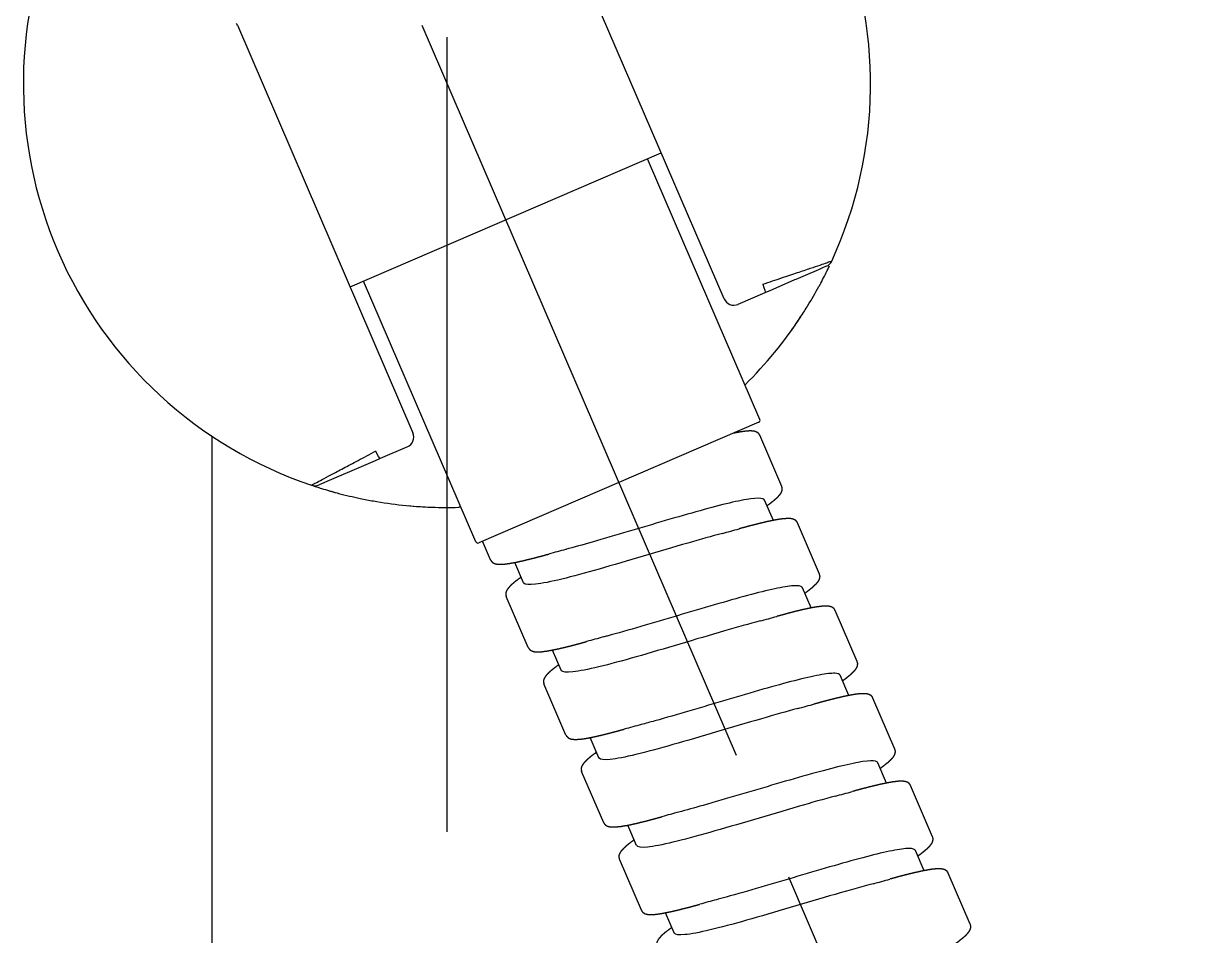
# Model space of a CAD drawing. Header units: millimetres. Extents: x 12827 to 13247, y 6457 to 7051.
# Drawn here: x 13137.41 to 13148.45, y 6680.03 to 6688.65 of the extents above; entities that cross this region are included whole.
import ezdxf

# ---------------------------------------------------------------- set-up
doc = ezdxf.new("R2010")
doc.units = ezdxf.units.MM
doc.header["$LTSCALE"] = 10
doc.linetypes.add('CENTER2', pattern=[1.125, 0.75, -0.125, 0.125, -0.125])
doc.layers.add('AM_VIS', color=7, linetype='Continuous', lineweight=30)
doc.layers.add('CENTER', color=1, linetype='CENTER2')
doc.layers.add('DWG', color=7, linetype='Continuous')

# ---------------------------------------------------------------- blocks, each defined once
blk = doc.blocks.new('A$C42C36E3C')
at = {"layer": 'AM_VIS'}
for p, q in [((231.268, 186.222), (229.611, 190.071)), ((226.672, 188.805), (228.329, 184.957)), ((227.736, 186.334), (230.675, 187.6)), ((231.606, 185.083), (230.546, 187.545)), ((232.137, 186.488), (232.056, 186.453)), ((232.166, 186.5), (232.137, 186.488)), ((232.192, 186.511), (232.166, 186.5)), ((232.233, 186.529), (232.192, 186.511)), ((228.924, 183.928), (227.864, 186.39)), ((231.934, 186.4), (231.813, 186.348)), ((231.947, 186.406), (231.934, 186.4)), ((232.056, 186.453), (231.947, 186.406)), ((231.654, 186.279), (231.399, 186.17)), ((231.705, 186.302), (231.654, 186.279)), ((231.813, 186.348), (231.705, 186.302)), ((231.596, 185.057), (228.951, 183.918)), ((231.377, 184.957), (231.375, 184.962)), ((231.813, 184.451), (231.605, 184.934)), ((228.277, 184.825), (228.022, 184.716)), ((228.022, 184.716), (227.972, 184.694)), ((227.863, 184.647), (227.539, 184.507)), ((227.972, 184.694), (227.863, 184.647)), ((227.539, 184.507), (227.443, 184.466)), ((231.733, 184.131), (231.651, 184.322)), ((232.169, 183.624), (231.961, 184.108)), ((229.063, 183.757), (228.987, 183.933)), ((229.373, 183.542), (229.291, 183.734)), ((229.419, 182.93), (229.211, 183.413)), ((232.089, 183.304), (232.007, 183.495)), ((232.525, 182.798), (232.317, 183.281)), ((229.729, 182.716), (229.647, 182.907)), ((232.445, 182.477), (232.363, 182.669)), ((229.775, 182.104), (229.567, 182.587)), ((232.881, 181.971), (232.673, 182.454)), ((230.085, 181.889), (230.003, 182.081)), ((232.801, 181.651), (232.719, 181.842)), ((230.131, 181.277), (229.923, 181.76)), ((233.237, 181.145), (233.029, 181.628)), ((230.441, 181.063), (230.359, 181.254)), ((233.157, 180.824), (233.075, 181.015)), ((230.487, 180.45), (230.279, 180.934)), ((233.593, 180.318), (233.385, 180.801)), ((230.797, 180.236), (230.715, 180.427))]:
    blk.add_line(p, q, dxfattribs=at)
for centre, radius, start, end in [((228.651, 188.253), 4, 335.2619, 71.3381), ((228.651, 188.253), 4, 155.2619, 251.3381), ((226.58, 188.765), 0.1, 23.3, 34.522), ((228.652, 188.253), 4, 331.6345, 333.8174), ((232.194, 186.621), 0.1, 293.3, 335.2619), ((228.651, 188.253), 4, 328.4279, 331.4034), ((231.36, 186.262), 0.1, 203.3, 293.3), ((228.652, 188.253), 4, 314.7074, 326.5994), ((231.588, 185.075), 0.02, 293.3, 23.3), ((228.237, 184.917), 0.1, 293.3, 23.3), ((227.404, 184.558), 0.1, 251.3356, 293.2967), ((228.662, 188.286), 4.035, 251.3693, 252.0642), ((228.651, 188.253), 4, 252.7825, 254.9738), ((228.651, 188.253), 4, 255.1883, 258.172), ((228.652, 188.254), 4.001, 258.1721, 259.9991), ((228.651, 188.253), 4, 259.9992, 267.9265), ((228.651, 188.256), 4.003, 267.9281, 271.5879), ((227.413, 198.433), 14.927, 284.9011, 285.5336), ((228.943, 183.936), 0.02, 203.3, 293.3), ((233.611, 169.431), 14.927, 104.9011, 105.5336), ((227.769, 197.606), 14.927, 284.9011, 285.5336), ((233.967, 168.605), 14.927, 104.9011, 105.5336), ((228.125, 196.78), 14.927, 284.9011, 285.5336), ((234.323, 167.778), 14.927, 104.9011, 105.5336), ((228.481, 195.953), 14.927, 284.9011, 285.5336), ((234.679, 166.952), 14.927, 104.9011, 105.5336), ((228.837, 195.126), 14.927, 284.9011, 285.5336), ((235.035, 166.125), 14.927, 104.9011, 105.5336)]:
    blk.add_arc(centre, radius, start, end, dxfattribs=at)
at = {"layer": 'AM_VIS', "extrusion": (0, 0, -1)}
for centre, ratio, start_param, end_param in [((231.614, 186.371), 0.125624, 1.753058, 3.141614), ((227.983, 184.807), 0.125632, 3.141593, 4.530132)]:
    blk.add_ellipse(centre, major_axis=(-0.0396, 0.0918), ratio=ratio, start_param=start_param, end_param=end_param, dxfattribs=at)
at = {"layer": 'AM_VIS'}
for points in [[(231.633, 186.36), (231.696, 186.381), (231.815, 186.421), (231.965, 186.471), (232.087, 186.512), (232.18, 186.543), (232.242, 186.565), (232.277, 186.577), (232.284, 186.579), (232.284, 186.579)], [(232.163, 186.338), (232.166, 186.343), (232.169, 186.348), (232.171, 186.353)], [(231.991, 186.051), (232.015, 186.088), (232.038, 186.124), (232.059, 186.159)], [(231.903, 185.924), (231.935, 185.967), (231.964, 186.01), (231.991, 186.051)], [(227.372, 184.463), (227.372, 184.463), (227.378, 184.467), (227.411, 184.484), (227.469, 184.515), (227.555, 184.56), (227.669, 184.621), (227.809, 184.695), (227.92, 184.754), (227.979, 184.786)], [(227.42, 184.447), (227.433, 184.443), (227.449, 184.438), (227.467, 184.432)], [(227.534, 184.412), (227.558, 184.405), (227.585, 184.397), (227.614, 184.39)], [(227.614, 184.39), (227.619, 184.388), (227.624, 184.387), (227.629, 184.386)], [(228.284, 184.27), (228.354, 184.263), (228.429, 184.258), (228.507, 184.255)]]:
    blk.add_open_spline(points, degree=3, dxfattribs=at)
for points, degree, knots in [([(232.241, 186.488), (232.242, 186.491), (232.244, 186.494), (232.252, 186.51), (232.258, 186.523), (232.263, 186.533)], 3, [18.0823706, 18.0823706, 18.0823706, 18.0823706, 18.240362, 18.240362, 19.0352989, 19.0352989, 19.0352989, 19.0352989]), ([(226.421, 184.932), (226.421, 184.932), (226.422, 184.932), (226.431, 184.926), (226.45, 184.913), (226.451, 184.912)], 3, [0.49952142, 0.49952142, 0.49952142, 0.49952142, 0.5, 0.55, 0.55478142, 0.55478142, 0.55478142, 0.55478142]), ([(231.605, 184.934), (231.602, 184.94), (231.598, 184.946), (231.594, 184.951), (231.589, 184.955), (231.584, 184.959), (231.579, 184.962), (231.573, 184.965), (231.565, 184.968), (231.558, 184.971), (231.549, 184.972), (231.541, 184.973), (231.533, 184.974), (231.521, 184.975), (231.509, 184.975), (231.495, 184.974), (231.481, 184.973), (231.467, 184.972), (231.451, 184.97), (231.434, 184.967), (231.417, 184.965), (231.399, 184.961), (231.38, 184.958), (231.36, 184.954), (231.353, 184.952)], 1, [0, 0, 0.098664, 0.197327, 0.295991, 0.394654, 0.493318, 0.591982, 0.690645, 0.844485, 0.998324, 1.152163, 1.306003, 1.459842, 1.661125, 1.862408, 2.06369, 2.264973, 2.466256, 2.667538, 2.868821, 3.070104, 3.271386, 3.472669, 3.673952, 3.73573, 3.73573]), ([(227.42, 184.447), (227.42, 184.447), (227.406, 184.452), (227.386, 184.458), (227.375, 184.462), (227.373, 184.463)], 3, [0.8746327, 0.8746327, 0.8746327, 0.8746327, 0.875, 0.9375, 0.9784743, 0.9784743, 0.9784743, 0.9784743]), ([(231.673, 184.27), (231.675, 184.271), (231.689, 184.281), (231.702, 184.29), (231.714, 184.3), (231.725, 184.309), (231.736, 184.317), (231.747, 184.326), (231.756, 184.334), (231.765, 184.342), (231.773, 184.35), (231.781, 184.358), (231.788, 184.366), (231.8, 184.38), (231.81, 184.396), (231.816, 184.413), (231.818, 184.431), (231.813, 184.451)], 1, [2.573214, 2.573214, 2.59707, 2.768816, 2.940562, 3.112308, 3.284054, 3.4558, 3.627546, 3.799292, 3.971038, 4.142784, 4.31453, 4.486276, 4.80182, 5.117364, 5.432907, 5.748451, 6.063995, 6.063995]), ([(231.651, 184.322), (231.648, 184.328), (231.629, 184.342), (231.537, 184.341), (231.331, 184.3), (231.049, 184.226), (230.717, 184.13), (230.362, 184.025), (230.037, 183.929), (229.85, 183.877), (229.772, 183.856)], 3, [82.174721, 82.174721, 82.174721, 82.174721, 82.310341, 82.614069, 82.917798, 83.221526, 83.525254, 83.828982, 84.13271, 84.378013, 84.378013, 84.378013, 84.378013]), ([(228.784, 184.255), (228.777, 184.255), (228.77, 184.255), (228.763, 184.254), (228.762, 184.254)], 3, [0.245550305, 0.245550305, 0.245550305, 0.245550305, 0.25, 0.250298375, 0.250298375, 0.250298375, 0.250298375]), ([(231.961, 184.108), (231.958, 184.114), (231.954, 184.119), (231.95, 184.124), (231.945, 184.129), (231.94, 184.133), (231.935, 184.136), (231.929, 184.138), (231.921, 184.142), (231.913, 184.144), (231.905, 184.146), (231.897, 184.147), (231.889, 184.147), (231.877, 184.148), (231.865, 184.148), (231.851, 184.147), (231.837, 184.146), (231.823, 184.145), (231.807, 184.143), (231.79, 184.141), (231.773, 184.138), (231.755, 184.135), (231.736, 184.131), (231.716, 184.127), (231.697, 184.123), (231.677, 184.119), (231.656, 184.114), (231.634, 184.109), (231.612, 184.104), (231.589, 184.098), (231.566, 184.092), (231.541, 184.086), (231.517, 184.08), (231.491, 184.073), (231.465, 184.066), (231.438, 184.059), (231.411, 184.051)], 1, [0, 0, 0.098664, 0.197327, 0.295991, 0.394654, 0.493318, 0.591982, 0.690645, 0.844485, 0.998324, 1.152163, 1.306003, 1.459842, 1.661125, 1.862407, 2.06369, 2.264973, 2.466255, 2.667538, 2.868821, 3.070103, 3.271386, 3.472669, 3.673951, 3.858158, 4.042365, 4.226572, 4.410779, 4.594986, 4.779193, 4.9634, 5.147607, 5.331814, 5.516021, 5.700228, 5.884435, 6.068642, 6.068642]), ([(231.252, 184.008), (231.152, 183.981), (230.913, 183.914), (230.502, 183.792), (230.079, 183.667), (229.718, 183.569), (229.465, 183.518), (229.385, 183.524), (229.374, 183.541), (229.373, 183.542)], 3, [83.113022, 83.113022, 83.113022, 83.113022, 83.429303, 83.798459, 84.167615, 84.536771, 84.905927, 85.275084, 85.316314, 85.316314, 85.316314, 85.316314]), ([(229.063, 183.757), (229.067, 183.751), (229.071, 183.745), (229.075, 183.74), (229.08, 183.735), (229.085, 183.732), (229.09, 183.728), (229.095, 183.726), (229.103, 183.723), (229.111, 183.72), (229.119, 183.719), (229.127, 183.718), (229.136, 183.717), (229.147, 183.716), (229.16, 183.716), (229.173, 183.717), (229.187, 183.718), (229.202, 183.719), (229.218, 183.721), (229.234, 183.724), (229.251, 183.726), (229.27, 183.73), (229.289, 183.733), (229.309, 183.737), (229.328, 183.741), (229.348, 183.746), (229.369, 183.75), (229.39, 183.755), (229.412, 183.761), (229.435, 183.766), (229.459, 183.772), (229.483, 183.778), (229.508, 183.785), (229.533, 183.791), (229.56, 183.798), (229.586, 183.806), (229.613, 183.813)], 1, [0, 0, 0.098664, 0.197327, 0.295991, 0.394654, 0.493318, 0.591981, 0.690645, 0.844484, 0.998323, 1.152163, 1.306002, 1.459841, 1.661124, 1.862406, 2.063689, 2.264972, 2.466254, 2.667537, 2.868819, 3.070102, 3.271384, 3.472667, 3.67395, 3.858157, 4.042364, 4.226571, 4.410778, 4.594985, 4.779192, 4.963399, 5.147606, 5.331813, 5.516021, 5.700228, 5.884435, 6.068642, 6.068642]), ([(232.029, 183.443), (232.031, 183.444), (232.045, 183.454), (232.058, 183.464), (232.07, 183.473), (232.081, 183.482), (232.092, 183.491), (232.103, 183.499), (232.112, 183.508), (232.121, 183.516), (232.129, 183.524), (232.137, 183.531), (232.144, 183.539), (232.156, 183.553), (232.166, 183.569), (232.172, 183.586), (232.174, 183.604), (232.169, 183.624)], 1, [2.573214, 2.573214, 2.597069, 2.768815, 2.940561, 3.112307, 3.284053, 3.455799, 3.627545, 3.799291, 3.971037, 4.142783, 4.314529, 4.486275, 4.801819, 5.117363, 5.432907, 5.748451, 6.063995, 6.063995]), ([(229.351, 183.595), (229.349, 183.593), (229.336, 183.583), (229.323, 183.574), (229.311, 183.565), (229.299, 183.556), (229.288, 183.547), (229.278, 183.538), (229.268, 183.53), (229.259, 183.522), (229.251, 183.514), (229.244, 183.506), (229.237, 183.499), (229.225, 183.484), (229.215, 183.469), (229.208, 183.452), (229.206, 183.433), (229.211, 183.413)], 1, [2.573214, 2.573214, 2.597065, 2.768811, 2.940557, 3.112303, 3.284049, 3.455795, 3.627541, 3.799287, 3.971033, 4.142779, 4.314525, 4.486271, 4.801816, 5.11736, 5.432905, 5.74845, 6.063995, 6.063995]), ([(232.007, 183.495), (232.006, 183.497), (231.997, 183.511), (231.939, 183.52), (231.76, 183.49), (231.5, 183.426), (231.181, 183.335), (230.829, 183.231), (230.477, 183.127), (230.249, 183.062), (230.14, 183.033), (230.128, 183.03)], 3, [75.891536, 75.891536, 75.891536, 75.891536, 75.932049, 76.235777, 76.539505, 76.843234, 77.146962, 77.45069, 77.754418, 78.058146, 78.094827, 78.094827, 78.094827, 78.094827]), ([(232.317, 183.281), (232.314, 183.287), (232.31, 183.293), (232.306, 183.298), (232.301, 183.302), (232.296, 183.306), (232.291, 183.309), (232.285, 183.312), (232.277, 183.315), (232.269, 183.317), (232.261, 183.319), (232.253, 183.32), (232.245, 183.321), (232.233, 183.321), (232.221, 183.321), (232.207, 183.321), (232.193, 183.32), (232.179, 183.318), (232.163, 183.316), (232.146, 183.314), (232.129, 183.311), (232.111, 183.308), (232.092, 183.305), (232.072, 183.301), (232.053, 183.297), (232.033, 183.292), (232.012, 183.288), (231.99, 183.283), (231.968, 183.277), (231.945, 183.272), (231.922, 183.266), (231.897, 183.26), (231.873, 183.253), (231.847, 183.246), (231.821, 183.239), (231.794, 183.232), (231.767, 183.225)], 1, [0, 0, 0.098664, 0.197327, 0.295991, 0.394654, 0.493318, 0.591981, 0.690645, 0.844484, 0.998324, 1.152163, 1.306002, 1.459842, 1.661125, 1.862407, 2.06369, 2.264972, 2.466255, 2.667538, 2.86882, 3.070103, 3.271386, 3.472668, 3.673951, 3.858158, 4.042365, 4.226572, 4.410779, 4.594986, 4.779193, 4.9634, 5.147607, 5.331814, 5.516021, 5.700228, 5.884435, 6.068642, 6.068642]), ([(231.608, 183.181), (231.506, 183.154), (231.263, 183.086), (230.849, 182.963), (230.427, 182.838), (230.068, 182.741), (229.817, 182.691), (229.74, 182.698), (229.73, 182.714), (229.729, 182.716)], 3, [76.829837, 76.829837, 76.829837, 76.829837, 77.153647, 77.522803, 77.891959, 78.261116, 78.630272, 78.999428, 79.033129, 79.033129, 79.033129, 79.033129]), ([(229.419, 182.93), (229.423, 182.924), (229.427, 182.918), (229.431, 182.913), (229.436, 182.909), (229.441, 182.905), (229.446, 182.902), (229.451, 182.899), (229.459, 182.896), (229.467, 182.894), (229.475, 182.892), (229.483, 182.891), (229.492, 182.89), (229.503, 182.89), (229.516, 182.89), (229.529, 182.89), (229.543, 182.891), (229.558, 182.893), (229.574, 182.895), (229.59, 182.897), (229.607, 182.9), (229.626, 182.903), (229.645, 182.907), (229.665, 182.911), (229.684, 182.915), (229.704, 182.919), (229.725, 182.924), (229.746, 182.929), (229.768, 182.934), (229.791, 182.94), (229.815, 182.945), (229.839, 182.952), (229.864, 182.958), (229.889, 182.965), (229.916, 182.972), (229.942, 182.979), (229.969, 182.987)], 1, [0, 0, 0.098664, 0.197327, 0.295991, 0.394654, 0.493318, 0.591981, 0.690645, 0.844484, 0.998323, 1.152163, 1.306002, 1.459842, 1.661124, 1.862407, 2.063689, 2.264972, 2.466254, 2.667537, 2.86882, 3.070102, 3.271385, 3.472667, 3.67395, 3.858157, 4.042364, 4.226571, 4.410778, 4.594985, 4.779192, 4.963399, 5.147607, 5.331814, 5.516021, 5.700228, 5.884435, 6.068642, 6.068642]), ([(229.707, 182.768), (229.705, 182.767), (229.692, 182.757), (229.679, 182.747), (229.667, 182.738), (229.655, 182.729), (229.644, 182.72), (229.634, 182.712), (229.624, 182.703), (229.615, 182.695), (229.607, 182.687), (229.6, 182.68), (229.593, 182.672), (229.581, 182.658), (229.571, 182.642), (229.564, 182.625), (229.562, 182.607), (229.567, 182.587)], 1, [2.573214, 2.573214, 2.597066, 2.768812, 2.940558, 3.112304, 3.28405, 3.455796, 3.627542, 3.799288, 3.971034, 4.14278, 4.314526, 4.486272, 4.801816, 5.117361, 5.432906, 5.748451, 6.063995, 6.063995]), ([(232.385, 182.616), (232.387, 182.618), (232.401, 182.628), (232.414, 182.637), (232.426, 182.646), (232.437, 182.655), (232.448, 182.664), (232.459, 182.673), (232.468, 182.681), (232.477, 182.689), (232.485, 182.697), (232.493, 182.705), (232.5, 182.712), (232.512, 182.727), (232.522, 182.742), (232.528, 182.759), (232.53, 182.778), (232.525, 182.798)], 1, [2.573214, 2.573214, 2.597068, 2.768814, 2.940559, 3.112305, 3.284051, 3.455797, 3.627543, 3.799289, 3.971035, 4.142781, 4.314527, 4.486273, 4.801818, 5.117362, 5.432906, 5.748451, 6.063995, 6.063995]), ([(232.363, 182.669), (232.358, 182.68), (232.322, 182.693), (232.182, 182.677), (231.945, 182.622), (231.642, 182.539), (231.297, 182.438), (230.942, 182.332), (230.669, 182.253), (230.526, 182.214), (230.484, 182.203)], 3, [69.608351, 69.608351, 69.608351, 69.608351, 69.857485, 70.161213, 70.464941, 70.76867, 71.072398, 71.376126, 71.679854, 71.811642, 71.811642, 71.811642, 71.811642]), ([(232.673, 182.454), (232.67, 182.461), (232.666, 182.466), (232.662, 182.471), (232.657, 182.476), (232.652, 182.479), (232.647, 182.483), (232.641, 182.485), (232.633, 182.488), (232.625, 182.491), (232.617, 182.492), (232.609, 182.494), (232.601, 182.494), (232.589, 182.495), (232.577, 182.495), (232.563, 182.494), (232.549, 182.493), (232.534, 182.492), (232.519, 182.49), (232.502, 182.488), (232.485, 182.485), (232.467, 182.482), (232.448, 182.478), (232.428, 182.474), (232.408, 182.47), (232.389, 182.466), (232.368, 182.461), (232.346, 182.456), (232.324, 182.451), (232.301, 182.445), (232.278, 182.439), (232.253, 182.433), (232.228, 182.426), (232.203, 182.42), (232.177, 182.413), (232.15, 182.405), (232.123, 182.398)], 1, [0, 0, 0.098664, 0.197327, 0.295991, 0.394654, 0.493318, 0.591981, 0.690645, 0.844484, 0.998324, 1.152163, 1.306002, 1.459842, 1.661124, 1.862407, 2.06369, 2.264972, 2.466255, 2.667537, 2.86882, 3.070103, 3.271385, 3.472668, 3.673951, 3.858158, 4.042365, 4.226572, 4.410779, 4.594986, 4.779193, 4.9634, 5.147607, 5.331814, 5.516021, 5.700228, 5.884435, 6.068642, 6.068642]), ([(231.964, 182.355), (231.86, 182.327), (231.613, 182.257), (231.196, 182.133), (230.775, 182.009), (230.417, 181.913), (230.17, 181.864), (230.095, 181.872), (230.086, 181.888), (230.085, 181.889)], 3, [70.546652, 70.546652, 70.546652, 70.546652, 70.877992, 71.247148, 71.616304, 71.98546, 72.354616, 72.723773, 72.749943, 72.749943, 72.749943, 72.749943]), ([(229.775, 182.104), (229.779, 182.097), (229.782, 182.092), (229.787, 182.087), (229.792, 182.082), (229.797, 182.078), (229.802, 182.075), (229.807, 182.073), (229.815, 182.07), (229.823, 182.067), (229.831, 182.066), (229.839, 182.064), (229.848, 182.064), (229.859, 182.063), (229.872, 182.063), (229.885, 182.064), (229.899, 182.065), (229.914, 182.066), (229.93, 182.068), (229.946, 182.07), (229.963, 182.073), (229.982, 182.076), (230.001, 182.08), (230.021, 182.084), (230.04, 182.088), (230.06, 182.092), (230.081, 182.097), (230.102, 182.102), (230.124, 182.107), (230.147, 182.113), (230.171, 182.119), (230.195, 182.125), (230.22, 182.132), (230.245, 182.138), (230.272, 182.145), (230.298, 182.153), (230.325, 182.16)], 1, [0, 0, 0.098664, 0.197327, 0.295991, 0.394654, 0.493318, 0.591981, 0.690645, 0.844484, 0.998324, 1.152163, 1.306002, 1.459842, 1.661124, 1.862407, 2.06369, 2.264972, 2.466255, 2.667537, 2.86882, 3.070103, 3.271385, 3.472668, 3.67395, 3.858158, 4.042365, 4.226572, 4.410779, 4.594986, 4.779193, 4.9634, 5.147607, 5.331814, 5.516021, 5.700228, 5.884435, 6.068642, 6.068642]), ([(232.741, 181.79), (232.743, 181.791), (232.757, 181.801), (232.77, 181.811), (232.782, 181.82), (232.793, 181.829), (232.804, 181.838), (232.815, 181.846), (232.824, 181.854), (232.833, 181.863), (232.841, 181.871), (232.849, 181.878), (232.856, 181.886), (232.868, 181.9), (232.878, 181.916), (232.884, 181.933), (232.886, 181.951), (232.881, 181.971)], 1, [2.573214, 2.573214, 2.597066, 2.768812, 2.940558, 3.112304, 3.28405, 3.455796, 3.627542, 3.799288, 3.971034, 4.14278, 4.314526, 4.486272, 4.801817, 5.117361, 5.432906, 5.748451, 6.063995, 6.063995]), ([(230.063, 181.941), (230.061, 181.94), (230.048, 181.93), (230.035, 181.921), (230.023, 181.912), (230.011, 181.903), (230, 181.894), (229.99, 181.885), (229.98, 181.877), (229.971, 181.869), (229.963, 181.861), (229.956, 181.853), (229.949, 181.846), (229.937, 181.831), (229.927, 181.816), (229.92, 181.799), (229.918, 181.78), (229.923, 181.76)], 1, [2.573214, 2.573214, 2.597067, 2.768813, 2.940559, 3.112305, 3.284051, 3.455797, 3.627543, 3.799289, 3.971035, 4.142781, 4.314527, 4.486273, 4.801817, 5.117362, 5.432906, 5.748451, 6.063995, 6.063995]), ([(232.719, 181.842), (232.716, 181.849), (232.694, 181.863), (232.595, 181.86), (232.384, 181.816), (232.098, 181.741), (231.764, 181.644), (231.408, 181.538), (231.092, 181.446), (230.912, 181.396), (230.84, 181.377)], 3, [63.325165, 63.325165, 63.325165, 63.325165, 63.479193, 63.782921, 64.086649, 64.390378, 64.694106, 64.997834, 65.301562, 65.528457, 65.528457, 65.528457, 65.528457]), ([(233.029, 181.628), (233.026, 181.634), (233.022, 181.64), (233.018, 181.645), (233.013, 181.649), (233.008, 181.653), (233.003, 181.656), (232.997, 181.659), (232.989, 181.662), (232.981, 181.664), (232.973, 181.666), (232.965, 181.667), (232.957, 181.668), (232.945, 181.668), (232.932, 181.668), (232.919, 181.668), (232.905, 181.667), (232.89, 181.665), (232.875, 181.663), (232.858, 181.661), (232.841, 181.658), (232.823, 181.655), (232.804, 181.651), (232.784, 181.647), (232.764, 181.643), (232.745, 181.639), (232.724, 181.634), (232.702, 181.629), (232.68, 181.624), (232.657, 181.618), (232.634, 181.613), (232.609, 181.606), (232.584, 181.6), (232.559, 181.593), (232.533, 181.586), (232.506, 181.579), (232.479, 181.571)], 1, [0, 0, 0.098664, 0.197327, 0.295991, 0.394654, 0.493318, 0.591981, 0.690645, 0.844484, 0.998323, 1.152163, 1.306002, 1.459842, 1.661124, 1.862407, 2.063689, 2.264972, 2.466255, 2.667537, 2.86882, 3.070102, 3.271385, 3.472668, 3.67395, 3.858157, 4.042364, 4.226571, 4.410778, 4.594985, 4.779192, 4.9634, 5.147607, 5.331814, 5.516021, 5.700228, 5.884435, 6.068642, 6.068642]), ([(232.32, 181.528), (232.213, 181.5), (231.964, 181.429), (231.543, 181.304), (231.122, 181.18), (230.767, 181.085), (230.522, 181.037), (230.45, 181.045), (230.442, 181.062), (230.441, 181.063)], 3, [64.263466, 64.263466, 64.263466, 64.263466, 64.602336, 64.971492, 65.340648, 65.709805, 66.078961, 66.448117, 66.466758, 66.466758, 66.466758, 66.466758]), ([(230.131, 181.277), (230.135, 181.271), (230.138, 181.265), (230.143, 181.26), (230.148, 181.256), (230.153, 181.252), (230.158, 181.249), (230.163, 181.246), (230.171, 181.243), (230.179, 181.241), (230.187, 181.239), (230.195, 181.238), (230.204, 181.237), (230.215, 181.237), (230.228, 181.237), (230.241, 181.237), (230.255, 181.238), (230.27, 181.24), (230.286, 181.241), (230.302, 181.244), (230.319, 181.247), (230.338, 181.25), (230.357, 181.253), (230.377, 181.257), (230.396, 181.261), (230.416, 181.266), (230.437, 181.27), (230.458, 181.275), (230.48, 181.281), (230.503, 181.286), (230.527, 181.292), (230.551, 181.298), (230.576, 181.305), (230.601, 181.312), (230.628, 181.319), (230.654, 181.326), (230.681, 181.333)], 1, [0, 0, 0.098664, 0.197327, 0.295991, 0.394654, 0.493318, 0.591981, 0.690645, 0.844484, 0.998324, 1.152163, 1.306002, 1.459842, 1.661124, 1.862407, 2.06369, 2.264972, 2.466255, 2.667538, 2.86882, 3.070103, 3.271386, 3.472668, 3.673951, 3.858158, 4.042365, 4.226572, 4.410779, 4.594986, 4.779193, 4.9634, 5.147607, 5.331814, 5.516021, 5.700228, 5.884435, 6.068642, 6.068642]), ([(230.419, 181.115), (230.417, 181.113), (230.404, 181.104), (230.391, 181.094), (230.379, 181.085), (230.367, 181.076), (230.356, 181.067), (230.346, 181.059), (230.336, 181.05), (230.327, 181.042), (230.319, 181.034), (230.312, 181.026), (230.305, 181.019), (230.293, 181.005), (230.283, 180.989), (230.276, 180.972), (230.274, 180.954), (230.279, 180.934)], 1, [2.573214, 2.573214, 2.597069, 2.768815, 2.940561, 3.112307, 3.284053, 3.455799, 3.627545, 3.79929, 3.971036, 4.142782, 4.314528, 4.486274, 4.801819, 5.117363, 5.432907, 5.748451, 6.063995, 6.063995]), ([(233.097, 180.963), (233.099, 180.965), (233.113, 180.974), (233.126, 180.984), (233.138, 180.993), (233.149, 181.002), (233.16, 181.011), (233.171, 181.02), (233.18, 181.028), (233.189, 181.036), (233.197, 181.044), (233.205, 181.052), (233.212, 181.059), (233.224, 181.074), (233.234, 181.089), (233.24, 181.106), (233.242, 181.125), (233.237, 181.145)], 1, [2.573214, 2.573214, 2.597065, 2.768811, 2.940557, 3.112303, 3.284049, 3.455795, 3.627541, 3.799287, 3.971033, 4.142779, 4.314525, 4.486271, 4.801816, 5.117361, 5.432905, 5.74845, 6.063995, 6.063995]), ([(233.075, 181.015), (233.074, 181.018), (233.063, 181.032), (232.999, 181.039), (232.815, 181.007), (232.55, 180.941), (232.228, 180.849), (231.876, 180.745), (231.524, 180.641), (231.304, 180.579), (231.202, 180.552), (231.196, 180.55)], 3, [57.04198, 57.04198, 57.04198, 57.04198, 57.100901, 57.404629, 57.708357, 58.012085, 58.315814, 58.619542, 58.92327, 59.226998, 59.245271, 59.245271, 59.245271, 59.245271]), ([(233.385, 180.801), (233.382, 180.807), (233.378, 180.813), (233.374, 180.818), (233.369, 180.822), (233.364, 180.826), (233.359, 180.829), (233.353, 180.832), (233.345, 180.835), (233.337, 180.838), (233.329, 180.839), (233.321, 180.84), (233.313, 180.841), (233.301, 180.842), (233.288, 180.842), (233.275, 180.841), (233.261, 180.84), (233.246, 180.839), (233.231, 180.837), (233.214, 180.834), (233.197, 180.832), (233.179, 180.828), (233.16, 180.825), (233.14, 180.821), (233.12, 180.817), (233.101, 180.812), (233.08, 180.808), (233.058, 180.803), (233.036, 180.797), (233.013, 180.792), (232.99, 180.786), (232.965, 180.78), (232.94, 180.773), (232.915, 180.767), (232.889, 180.759), (232.862, 180.752), (232.835, 180.745)], 1, [0, 0, 0.098664, 0.197327, 0.295991, 0.394654, 0.493318, 0.591981, 0.690645, 0.844484, 0.998323, 1.152163, 1.306002, 1.459841, 1.661124, 1.862406, 2.063689, 2.264972, 2.466254, 2.667537, 2.868819, 3.070102, 3.271384, 3.472667, 3.67395, 3.858157, 4.042364, 4.226571, 4.410778, 4.594985, 4.779192, 4.963399, 5.147606, 5.331813, 5.516021, 5.700228, 5.884435, 6.068642, 6.068642]), ([(232.676, 180.701), (232.567, 180.672), (232.314, 180.601), (231.89, 180.475), (231.47, 180.351), (231.117, 180.257), (230.874, 180.21), (230.806, 180.219), (230.798, 180.236), (230.797, 180.236)], 3, [57.980281, 57.980281, 57.980281, 57.980281, 58.326681, 58.695837, 59.064993, 59.434149, 59.803305, 60.172462, 60.183573, 60.183573, 60.183573, 60.183573]), ([(230.487, 180.45), (230.491, 180.444), (230.494, 180.438), (230.499, 180.433), (230.504, 180.429), (230.509, 180.425), (230.514, 180.422), (230.519, 180.419), (230.527, 180.416), (230.535, 180.414), (230.543, 180.412), (230.551, 180.411), (230.56, 180.41), (230.571, 180.41), (230.584, 180.41), (230.597, 180.41), (230.611, 180.411), (230.626, 180.413), (230.642, 180.415), (230.658, 180.417), (230.675, 180.42), (230.694, 180.423), (230.713, 180.427), (230.733, 180.431), (230.752, 180.435), (230.772, 180.439), (230.793, 180.444), (230.814, 180.449), (230.836, 180.454), (230.859, 180.46), (230.883, 180.466), (230.907, 180.472), (230.932, 180.478), (230.957, 180.485), (230.984, 180.492), (231.01, 180.499), (231.037, 180.507)], 1, [0, 0, 0.098664, 0.197327, 0.295991, 0.394654, 0.493318, 0.591982, 0.690645, 0.844485, 0.998324, 1.152163, 1.306003, 1.459842, 1.661125, 1.862407, 2.06369, 2.264973, 2.466255, 2.667538, 2.868821, 3.070103, 3.271386, 3.472669, 3.673951, 3.858158, 4.042365, 4.226572, 4.410779, 4.594986, 4.779193, 4.9634, 5.147607, 5.331814, 5.516021, 5.700228, 5.884435, 6.068642, 6.068642]), ([(233.453, 180.137), (233.455, 180.138), (233.469, 180.148), (233.482, 180.157), (233.494, 180.167), (233.505, 180.176), (233.516, 180.184), (233.527, 180.193), (233.536, 180.201), (233.545, 180.209), (233.553, 180.217), (233.561, 180.225), (233.568, 180.233), (233.58, 180.247), (233.59, 180.263), (233.596, 180.28), (233.598, 180.298), (233.593, 180.318)], 1, [2.573214, 2.573214, 2.597095, 2.768841, 2.940587, 3.112333, 3.284079, 3.455825, 3.627571, 3.799317, 3.971063, 4.142808, 4.314554, 4.4863, 4.801839, 5.117378, 5.432917, 5.748456, 6.063995, 6.063995]), ([(230.775, 180.288), (230.773, 180.287), (230.76, 180.277), (230.747, 180.268), (230.735, 180.258), (230.723, 180.249), (230.712, 180.241), (230.702, 180.232), (230.692, 180.224), (230.683, 180.216), (230.675, 180.208), (230.668, 180.2), (230.661, 180.192), (230.649, 180.178), (230.639, 180.162), (230.632, 180.145), (230.63, 180.127), (230.635, 180.107)], 1, [2.573214, 2.573214, 2.59707, 2.768816, 2.940562, 3.112308, 3.284054, 3.4558, 3.627546, 3.799292, 3.971038, 4.142784, 4.31453, 4.486276, 4.80182, 5.117364, 5.432907, 5.748451, 6.063995, 6.063995])]:
    blk.add_open_spline(points, degree=degree, knots=knots, dxfattribs=at)

msp = doc.modelspace()

# ---------------------------------------------------------------- linework, layer by layer
at = {"layer": 'CENTER', "color": 1}
for p, q in [((13141.41028, 6744.76384), (13141.41028, 6582.42501)), ((13141.17296, 6688.62704), (13148.451, 6671.72762))]:
    msp.add_line(p, q, dxfattribs=at)
at = {"layer": 'DWG'}
msp.add_line((13139.19028, 6684.74857), (13139.19028, 6645.92103), dxfattribs=at)

# ---------------------------------------------------------------- block references
msp.add_blockref('A$C42C36E3C', (12912.75884, 6499.82311), dxfattribs=at)

doc.saveas('drawing.dxf')
